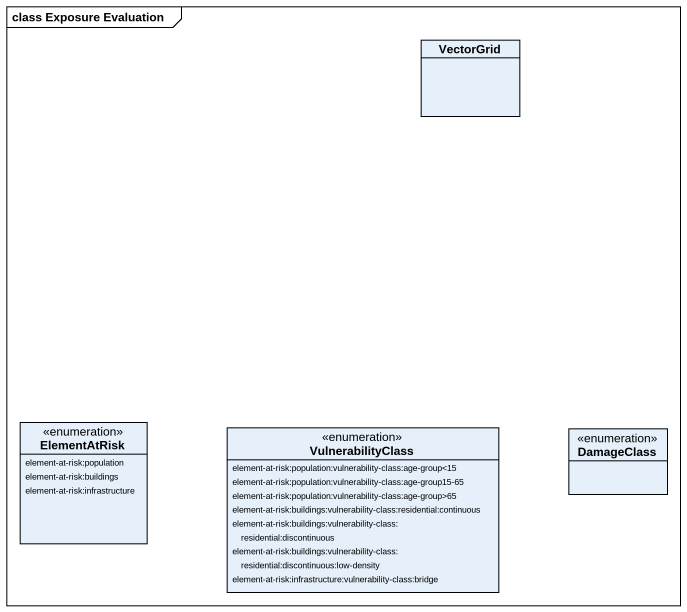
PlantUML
@startuml
mainframe class Exposure Evaluation
hide circle
hide empty members
class VectorGrid
enum ElementAtRisk {
  element-at-risk:population
  element-at-risk:buildings
  element-at-risk:infrastructure
}
enum VulnerabilityClass {
  element-at-risk:population:vulnerability-class:age-group<15
  element-at-risk:population:vulnerability-class:age-group15-65
  element-at-risk:population:vulnerability-class:age-group>65
  element-at-risk:buildings:vulnerability-class:residential:continuous
  element-at-risk:buildings:vulnerability-class:residential:discontinuous
  element-at-risk:buildings:vulnerability-class:residential:discontinuous:low-density
  element-at-risk:infrastructure:vulnerability-class:bridge
}
enum DamageClass
@enduml
